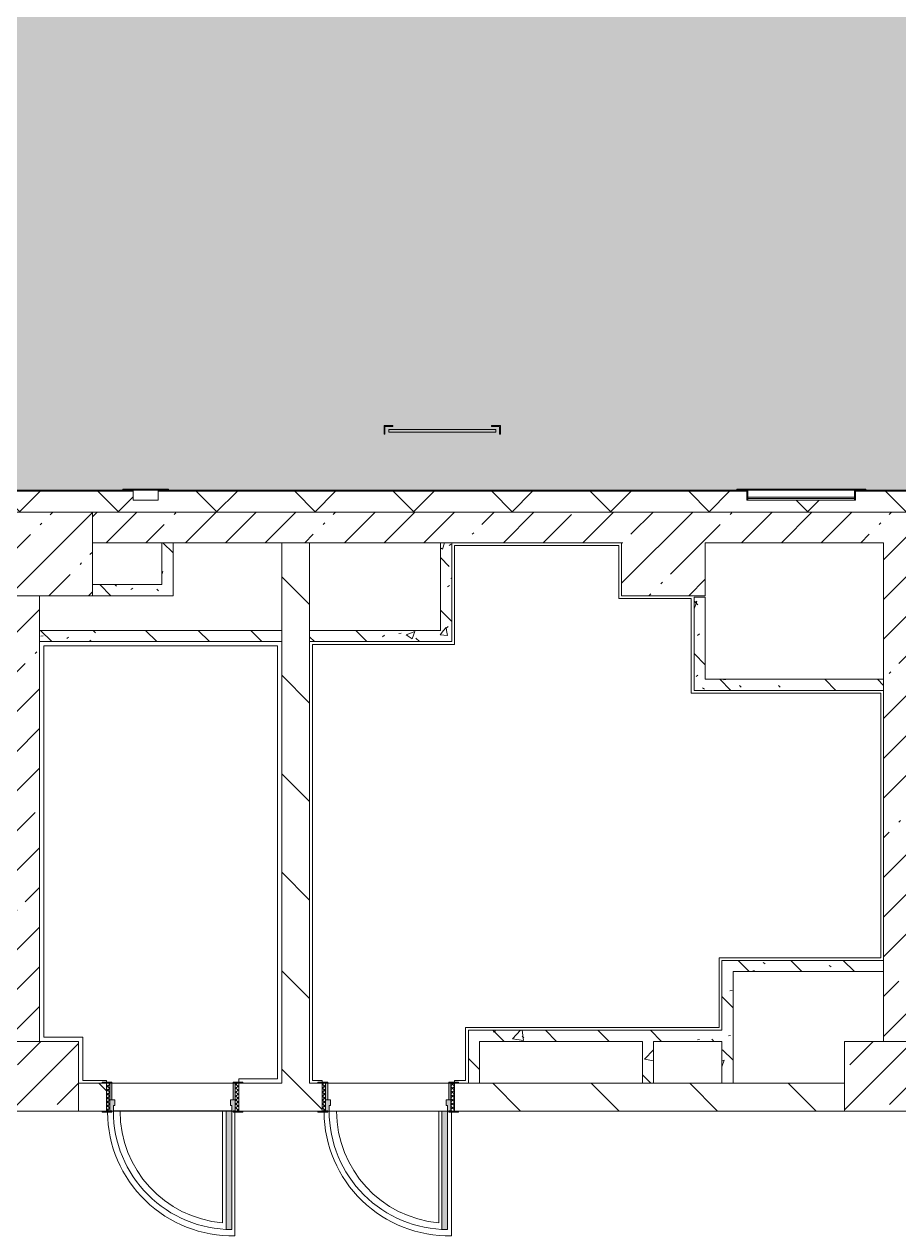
# Model space of a CAD drawing. Header units: millimetres. Extents: x 2623 to 210903, y -8553 to 29000.
# Drawn here: x 97714 to 103993, y 10005 to 18702 of the extents above; entities that cross this region are included whole.
import ezdxf

# ---------------------------------------------------------------- set-up
doc = ezdxf.new("R2010")
doc.units = ezdxf.units.MM
for name, color, linetype, lineweight in [('A-DETL-3', 7, 'Continuous', 5), ('A-GENM-2', 7, 'Continuous', 5), ('A-WALL', 7, 'Continuous', 9), ('A-WALL-4', 7, 'Continuous', 5), ('I-WALL-4', 7, 'Continuous', 5), ('S-COLS-1', 7, 'Continuous', 5)]:
    doc.layers.add(name, color=color, linetype=linetype, lineweight=lineweight)
doc.layers.add('A-DETL-GENF-6', color=7, linetype='Continuous', lineweight=9, true_color=0xc0c0c0, transparency=0.4)
for name, color, linetype, lineweight, true_color in [('A-DOOR-4', 7, 'Continuous', 5, 0xe2e2e2), ('A-DOOR-5', 7, 'Continuous', 5, 0xaaaaaa), ('A-DOOR-FRAM-3', 7, 'Continuous', 5, 0xe2e2e2), ('A-DOOR-FRAM-5', 7, 'Continuous', 5, 0xaaaaaa), ('A-FLOR-3', 7, 'Continuous', 5, 0xaaaaaa), ('A-GENM-3', 7, 'Continuous', 5, 0x737373), ('A-WALL-5', 7, 'Continuous', 5, 0x737373), ('I-WALL-6', 7, 'Continuous', 5, 0x787878)]:
    doc.layers.add(name, color=color, linetype=linetype, lineweight=lineweight, true_color=true_color)
pattern_1 = [(135, (83893.37, 0), (-353.553, -353.553), [])]
pattern_2 = [(135, (1826.41, 164.685), (-14.14214, -14.14214), []), (225, (1826.41, 164.685), (14.14214, -14.14214), [])]
pattern_3 = [(45, (-296.384, 164.685), (-14.1421, 14.1421), []), (135, (-296.384, 164.685), (-14.1421, -14.1421), [])]
pattern_4 = [(45, (83893.37, 0), (-285.123, 285.123), []), (45, (84178.5, 0), (-285.123, 285.123), [504.031, -100.806, 16.764, -84.042])]
pattern_5 = [(135, (83893.37, 0), (-377.171, -377.171), [533.4, -88.9, 17.78, -88.9]), (135, (83893.37, 376.94), (-377.171, -377.171), []), (50, (83893.37, 0), (637.645, -55.787), [66.675, -733.425]), (355, (83893.4, 0), (-123.35, 668.7), [53.34, -586.74]), (100.451, (83946.5, -4.65), (514.299, 612.908), [56.665, -623.315]), (46.184, (83893.4, 177.8), (948.776, -147.15), [100.012, -1100.137]), (96.636, (83972.4, 165.5), (830.91, 865.997), [84.998, -934.973]), (351.184, (83893.4, 177.8), (830.918, 865.99), [80.01, -880.11]), (21, (83982.27, 133.35), (530.651, -357.928), [66.675, -733.425]), (326, (83982.3, 133.35), (216.308, 644.658), [53.34, -586.74]), (71.451, (84026.5, 103.5), (746.96, 286.724), [56.665, -623.315]), (37.5, (83893.37, 0), (10.8105, 295.9426), [16.764, -562.864, 16.764, -578.866, -588.962]), (37.5, (83893.37, 0), (10.8105, 295.9426), [-1175.258, 16.764, -572.198]), (7.5, (83893.37, 0), (233.869, 350.6318), [16.764, -322.834, 16.764, -549.529, -224.472]), (7.5, (83893.37, 0), (233.869, 350.6318), [-905.891, 16.764, -207.708]), (327.5, (83695.13, 0), (474.5678, -20.0513), [16.764, -205.486, 16.764, -676.656, -920.115]), (327.5, (83695.13, 0), (474.5678, -20.0513), [-915.67, 16.764, -903.351]), (317.5, (83606.23, 0), (518.452, 88.9934), [16.764, -272.161, 16.764, -443.738, -653.415]), (317.5, (83606.23, 0), (518.452, 88.9934), [-749.427, 16.764, -636.651])]

# ---------------------------------------------------------------- blocks, each defined once
blk = doc.blocks.new('BSC_Колонна _Прямоугольная - 600х600-V56-3_1_3_птичка')
at = {"layer": 'S-COLS-1'}
h = blk.add_hatch(dxfattribs=at)
h.set_pattern_fill('FP_65', color=256, style=0, pattern_type=2)
h.set_pattern_definition([(45, (-14010, -14900), (-285.123, 285.123), []), (45, (-13724.88, -14900), (-285.123, 285.123), [504.031, -100.806, 16.764, -84.042])])
h.paths.add_polyline_path([(-22.5, -300), (300, -300), (300, 300), (-300, 300), (-300, -300)])
for p, q in [((300, 300), (-300, 300)), ((-300, 300), (-300, -300)), ((300, -300), (300, 300)), ((-300, -300), (300, -300))]:
    blk.add_line(p, q, dxfattribs=at)
blk = doc.blocks.new('110_Дверь_СКБ_1Ст_Внутренняя1 - Д-7_п__950x2100h_Туалет EW30-32897972-3_1_3_птичка')
at = {"layer": 'A-DOOR-4'}
h = blk.add_hatch(color=256, dxfattribs=at)
h.paths.add_polyline_path([(437.5, 100), (437.5, 60), (427.5, 60), (427.5, 20), (462.5, 20), (462.5, 100)])
h.paths.add_polyline_path([(-412.5, 100), (-437.5, 100), (-437.5, 20), (-402.5, 20), (-402.5, 60), (-412.5, 60)])
at = {"layer": 'A-DOOR-5'}
h = blk.add_hatch(dxfattribs=at)
h.set_pattern_fill('FP_9', color=256, style=0, pattern_type=2)
h.set_pattern_definition(pattern_2)
h.paths.add_polyline_path([(487.5, 100), (462.5, 100), (462.5, -100), (487.5, -100)])
at = {"layer": 'A-DOOR-FRAM-3'}
for points in [[(-412.5, 950), (-412.5, 100), (-372.5, 100), (-372.5, 950)], [(-492.5, 108), (-492.5, 100), (-422.5, 100), (-422.5, 108)], [(517.5, 108), (447.5, 108), (447.5, 100), (517.5, 100)], [(-422.5, 20), (-437.5, 20), (-437.5, -100), (-422.5, -100)], [(462.5, 20), (447.5, 20), (447.5, -100), (462.5, -100)], [(-492.5, -100), (-492.5, -108), (-422.5, -108), (-422.5, -100)], [(447.5, -100), (447.5, -108), (517.5, -108), (517.5, -100)]]:
    blk.add_hatch(color=256, dxfattribs=at).paths.add_polyline_path(points)
at = {"layer": 'A-DOOR-FRAM-5'}
h = blk.add_hatch(dxfattribs=at)
h.set_pattern_fill('FP_10', color=256, style=0, pattern_type=2)
h.set_pattern_definition(pattern_3)
h.paths.add_polyline_path([(-437.5, 100), (-462.5, 100), (-462.5, -100), (-437.5, -100)])
at = {"layer": 'A-DOOR-5'}
for p, q in [((-412.5, 950), (-412.5, 100)), ((-372.5, 950), (-412.5, 950)), ((-372.5, 100), (-372.5, 950)), ((-412.5, 100), (-372.5, 100))]:
    blk.add_line(p, q, dxfattribs=at)
blk.add_arc((-412.5, 100), 850, 360, 90, dxfattribs=at)
at = {"layer": 'A-DOOR-FRAM-5'}
for p, q in [((-422.5, 108), (-492.5, 108)), ((-492.5, 108), (-492.5, 100)), ((-492.5, 100), (-422.5, 100)), ((-437.5, 100), (-462.5, 100)), ((-462.5, 100), (-462.5, -100)), ((-412.5, 100), (-437.5, 100)), ((-437.5, 100), (-437.5, 20)), ((-437.5, -100), (-437.5, 100)), ((-422.5, 100), (-437.5, 100)), ((-437.5, 100), (-437.5, 99)), ((-437.5, 99), (-422.5, 99)), ((-422.5, 100), (-422.5, 108)), ((-422.5, 99), (-422.5, 100)), ((-412.5, 60), (-412.5, 100)), ((437.5, 100), (437.5, 60)), ((462.5, 100), (437.5, 100)), ((517.5, 108), (447.5, 108)), ((447.5, 108), (447.5, 100)), ((462.5, 100), (447.5, 100)), ((447.5, 100), (447.5, 99)), ((447.5, 100), (517.5, 100)), ((447.5, 99), (462.5, 99)), ((462.5, 20), (462.5, 100)), ((487.5, 100), (462.5, 100)), ((462.5, 100), (462.5, -100)), ((462.5, 99), (462.5, 100)), ((487.5, -100), (487.5, 100)), ((517.5, 100), (517.5, 108)), ((-437.5, 20), (-402.5, 20)), ((-422.5, 20), (-437.5, 20)), ((-437.5, 20), (-437.5, -100)), ((-422.5, -100), (-422.5, 20)), ((-402.5, 60), (-412.5, 60)), ((-402.5, 20), (-402.5, 60)), ((437.5, 60), (427.5, 60)), ((427.5, 60), (427.5, 20)), ((427.5, 20), (462.5, 20)), ((462.5, 20), (447.5, 20)), ((447.5, 20), (447.5, -100)), ((462.5, -100), (462.5, 20)), ((-422.5, -100), (-492.5, -100)), ((-492.5, -100), (-492.5, -108)), ((-492.5, -108), (-422.5, -108)), ((-462.5, -100), (-437.5, -100)), ((-437.5, -100), (-422.5, -100)), ((-422.5, -108), (-422.5, -100)), ((447.5, -100), (462.5, -100)), ((517.5, -100), (447.5, -100)), ((447.5, -100), (447.5, -108)), ((447.5, -108), (517.5, -108)), ((462.5, -100), (487.5, -100)), ((517.5, -108), (517.5, -100))]:
    blk.add_line(p, q, dxfattribs=at)
blk = doc.blocks.new('110_Дверь_СКБ_1Ст_Внутренняя1 - Д-7_п__950x2100h_Туалет-32491181-3_1_3_птичка')
at = {"layer": 'A-DOOR-4'}
h = blk.add_hatch(color=256, dxfattribs=at)
h.paths.add_polyline_path([(437.5, 100), (437.5, 60), (427.5, 60), (427.5, 20), (462.5, 20), (462.5, 100)])
h.paths.add_polyline_path([(-412.5, 100), (-437.5, 100), (-437.5, 20), (-402.5, 20), (-402.5, 60), (-412.5, 60)])
at = {"layer": 'A-DOOR-5'}
h = blk.add_hatch(dxfattribs=at)
h.set_pattern_fill('FP_9', color=256, style=0, pattern_type=2)
h.set_pattern_definition(pattern_2)
h.paths.add_polyline_path([(487.5, 100), (462.5, 100), (462.5, -100), (487.5, -100)])
at = {"layer": 'A-DOOR-FRAM-3'}
for points in [[(-412.5, 950), (-412.5, 100), (-372.5, 100), (-372.5, 950)], [(-492.5, 108), (-492.5, 100), (-422.5, 100), (-422.5, 108)], [(517.5, 108), (447.5, 108), (447.5, 100), (517.5, 100)], [(-422.5, 20), (-437.5, 20), (-437.5, -100), (-422.5, -100)], [(462.5, 20), (447.5, 20), (447.5, -100), (462.5, -100)], [(-492.5, -100), (-492.5, -108), (-422.5, -108), (-422.5, -100)], [(447.5, -100), (447.5, -108), (517.5, -108), (517.5, -100)]]:
    blk.add_hatch(color=256, dxfattribs=at).paths.add_polyline_path(points)
at = {"layer": 'A-DOOR-FRAM-5'}
h = blk.add_hatch(dxfattribs=at)
h.set_pattern_fill('FP_10', color=256, style=0, pattern_type=2)
h.set_pattern_definition(pattern_3)
h.paths.add_polyline_path([(-437.5, 100), (-462.5, 100), (-462.5, -100), (-437.5, -100)])
at = {"layer": 'A-DOOR-5'}
for p, q in [((-412.5, 950), (-412.5, 100)), ((-372.5, 950), (-412.5, 950)), ((-372.5, 100), (-372.5, 950)), ((-412.5, 100), (-372.5, 100))]:
    blk.add_line(p, q, dxfattribs=at)
blk.add_arc((-412.5, 100), 850, 360, 90, dxfattribs=at)
at = {"layer": 'A-DOOR-FRAM-5'}
for p, q in [((-422.5, 108), (-492.5, 108)), ((-492.5, 108), (-492.5, 100)), ((-492.5, 100), (-422.5, 100)), ((-437.5, 100), (-462.5, 100)), ((-462.5, 100), (-462.5, -100)), ((-412.5, 100), (-437.5, 100)), ((-437.5, 100), (-437.5, 20)), ((-437.5, -100), (-437.5, 100)), ((-422.5, 100), (-437.5, 100)), ((-437.5, 100), (-437.5, 99)), ((-437.5, 99), (-422.5, 99)), ((-422.5, 100), (-422.5, 108)), ((-422.5, 99), (-422.5, 100)), ((-412.5, 60), (-412.5, 100)), ((437.5, 100), (437.5, 60)), ((462.5, 100), (437.5, 100)), ((517.5, 108), (447.5, 108)), ((447.5, 108), (447.5, 100)), ((462.5, 100), (447.5, 100)), ((447.5, 100), (447.5, 99)), ((447.5, 100), (517.5, 100)), ((447.5, 99), (462.5, 99)), ((462.5, 20), (462.5, 100)), ((487.5, 100), (462.5, 100)), ((462.5, 100), (462.5, -100)), ((462.5, 99), (462.5, 100)), ((487.5, -100), (487.5, 100)), ((517.5, 100), (517.5, 108)), ((-437.5, 20), (-402.5, 20)), ((-422.5, 20), (-437.5, 20)), ((-437.5, 20), (-437.5, -100)), ((-422.5, -100), (-422.5, 20)), ((-402.5, 60), (-412.5, 60)), ((-402.5, 20), (-402.5, 60)), ((437.5, 60), (427.5, 60)), ((427.5, 60), (427.5, 20)), ((427.5, 20), (462.5, 20)), ((462.5, 20), (447.5, 20)), ((447.5, 20), (447.5, -100)), ((462.5, -100), (462.5, 20)), ((-422.5, -100), (-492.5, -100)), ((-492.5, -100), (-492.5, -108)), ((-492.5, -108), (-422.5, -108)), ((-462.5, -100), (-437.5, -100)), ((-437.5, -100), (-422.5, -100)), ((-422.5, -108), (-422.5, -100)), ((447.5, -100), (462.5, -100)), ((517.5, -100), (447.5, -100)), ((447.5, -100), (447.5, -108)), ((447.5, -108), (517.5, -108)), ((462.5, -100), (487.5, -100)), ((517.5, -108), (517.5, -100))]:
    blk.add_line(p, q, dxfattribs=at)
blk = doc.blocks.new('BSC_Колонна _Прямоугольная - 500х500-V92-3_1_3_птичка')
at = {"layer": 'S-COLS-1'}
h = blk.add_hatch(dxfattribs=at)
h.set_pattern_fill('FP_98', color=256, style=0, pattern_type=2)
h.set_pattern_definition([(45, (-19960, -11150), (-285.123, 285.123), []), (45, (-19674.88, -11150), (-285.123, 285.123), [504.031, -100.806, 16.764, -84.042])])
h.paths.add_polyline_path([(-250, -250), (250, -250), (250, 250), (-250, 250), (-250, 71)])
for p, q in [((250, 250), (-250, 250)), ((-250, 250), (-250, -250)), ((250, -250), (250, 250)), ((-250, -250), (250, -250))]:
    blk.add_line(p, q, dxfattribs=at)
blk = doc.blocks.new('BSC_Колонна _Прямоугольная - 500х500-V154-3_1_3_птичка')
at = {"layer": 'S-COLS-1'}
h = blk.add_hatch(dxfattribs=at)
h.set_pattern_fill('FP_117', color=256, style=0, pattern_type=2)
h.set_pattern_definition([(45, (-13960, -11150), (-285.123, 285.123), []), (45, (-13674.88, -11150), (-285.123, 285.123), [504.031, -100.806, 16.764, -84.042])])
h.paths.add_polyline_path([(-250, -250), (250, -250), (250, 250), (-250, 250), (-250, 71)])
for p, q in [((250, 250), (-250, 250)), ((-250, 250), (-250, -250)), ((250, -250), (250, 250)), ((-250, -250), (250, -250))]:
    blk.add_line(p, q, dxfattribs=at)
blk = doc.blocks.new('ОМ_Арматурный стержень_Форма 1 - ОМ_Арматурный стержень_Форма 1-22194821-3_1_3_птичка')
at = {"layer": 'A-GENM-3'}
for p, q in [((17206.2, 15793), (16438.2, 15793)), ((16438.2, 15784), (16438.2, 15793)), ((16438.2, 15775), (16438.2, 15784)), ((16438.2, 15775), (17206.2, 15775)), ((17206.2, 15793), (17206.2, 15784)), ((17206.2, 15784), (17206.2, 15775))]:
    blk.add_line(p, q, dxfattribs=at)
blk = doc.blocks.new('ОМ_Уголок_ГОСТ 8509-93 - ОМ_Уголок_ГОСТ 8509-93-22194824-3_1_3_птичка')
at = {"layer": 'A-GENM-3'}
for p, q in [((16404.4, 15821.5), (16404.4, 15758.5)), ((16467.4, 15821.5), (16404.4, 15821.5)), ((16404.4, 15758.5), (16410.4, 15758.5)), ((16410.4, 15758.5), (16410.4, 15815.5)), ((16410.4, 15815.5), (16467.4, 15815.5)), ((16467.4, 15815.5), (16467.4, 15821.5))]:
    blk.add_line(p, q, dxfattribs=at)
blk = doc.blocks.new('ОМ_Уголок_ГОСТ 8509-93 - ОМ_Уголок_ГОСТ 8509-93-V159-3_1_3_птичка')
at = {"layer": 'A-GENM-3'}
for p, q in [((17240, 15821.5), (17177, 15821.5)), ((17177, 15821.5), (17177, 15815.5)), ((17177, 15815.5), (17234, 15815.5)), ((17234, 15815.5), (17234, 15758.5)), ((17234, 15758.5), (17240, 15758.5)), ((17240, 15758.5), (17240, 15821.5))]:
    blk.add_line(p, q, dxfattribs=at)
blk = doc.blocks.new('Полоса с поворотом - Полоса с поворотом-23831104-3_1_3_птичка')
at = {"layer": 'A-GENM-2'}
for p, q in [((19783, 15306.4), (19017, 15306.4)), ((19017, 15297.9), (19783, 15297.9))]:
    blk.add_line(p, q, dxfattribs=at)
at = {"layer": 'A-GENM-3'}
blk.add_line((19017, 15363), (19783, 15363), dxfattribs=at)
blk = doc.blocks.new('Уголок вложенный - Уголок вложенный-23831105-3_1_3_птичка')
at = {"layer": 'A-GENM-2'}
for p, q in [((29237, 15288), (29237, 15349)), ((29244, 15358), (29244, 15285)), ((29244, 15285), (29240, 15285))]:
    blk.add_line(p, q, dxfattribs=at)
at = {"layer": 'A-GENM-2', "flags": 128}
for points in [[(29237, 15349), (29236.8, 15351), (29236.1, 15352.9), (29235, 15354.6), (29233.6, 15356), (29231.9, 15357.1), (29230, 15357.8), (29228, 15358)], [(29240, 15285), (29239.3, 15285.1), (29238.7, 15285.3), (29238.1, 15285.7), (29237.7, 15286.1), (29237.3, 15286.7), (29237.1, 15287.3), (29237, 15288)]]:
    blk.add_lwpolyline(points, dxfattribs=at)
at = {"layer": 'A-GENM-3'}
for p, q in [((29164, 15365), (29244, 15365)), ((29164, 15361), (29164, 15365)), ((29228, 15358), (29167, 15358)), ((29244, 15365), (29244, 15358))]:
    blk.add_line(p, q, dxfattribs=at)
at = {"layer": 'A-GENM-3', "flags": 128}
blk.add_lwpolyline([(29167, 15358), (29166.3, 15358.1), (29165.7, 15358.3), (29165.1, 15358.7), (29164.7, 15359.1), (29164.3, 15359.7), (29164.1, 15360.3), (29164, 15361)], dxfattribs=at)
blk = doc.blocks.new('Уголок вложенный - Уголок вложенный-V170-3_1_3_птичка')
at = {"layer": 'A-GENM-2'}
for p, q in [((30010, 15285), (30010, 15358)), ((30017, 15349), (30017, 15288)), ((30014, 15285), (30010, 15285))]:
    blk.add_line(p, q, dxfattribs=at)
at = {"layer": 'A-GENM-2', "flags": 128}
for points in [[(30026, 15358), (30024, 15357.8), (30022.1, 15357.1), (30020.4, 15356), (30019, 15354.6), (30017.9, 15352.9), (30017.2, 15351), (30017, 15349)], [(30017, 15288), (30016.9, 15287.3), (30016.7, 15286.7), (30016.3, 15286.1), (30015.9, 15285.7), (30015.3, 15285.3), (30014.7, 15285.1), (30014, 15285)]]:
    blk.add_lwpolyline(points, dxfattribs=at)
at = {"layer": 'A-GENM-3'}
for p, q in [((30010, 15365), (30090, 15365)), ((30010, 15358), (30010, 15365)), ((30087, 15358), (30026, 15358)), ((30090, 15365), (30090, 15361))]:
    blk.add_line(p, q, dxfattribs=at)
at = {"layer": 'A-GENM-3', "flags": 128}
blk.add_lwpolyline([(30090, 15361), (30089.9, 15360.3), (30089.7, 15359.7), (30089.3, 15359.1), (30088.9, 15358.7), (30088.3, 15358.3), (30087.7, 15358.1), (30087, 15358)], dxfattribs=at)
blk = doc.blocks.new('Уголок вложенный - Уголок вложенный-V171-3_1_3_птичка')
at = {"layer": 'A-GENM-2'}
blk.add_line((30010, 15285), (29244, 15285), dxfattribs=at)
at = {"layer": 'A-GENM-2', "flags": 128}
for points in [[(29237, 15349), (29236.8, 15351), (29236.1, 15352.9), (29235, 15354.6), (29233.6, 15356), (29231.9, 15357.1), (29230, 15357.8), (29228, 15358)], [(30026, 15358), (30024, 15357.8), (30022.1, 15357.1), (30020.4, 15356), (30019, 15354.6), (30017.9, 15352.9), (30017.2, 15351), (30017, 15349)]]:
    blk.add_lwpolyline(points, dxfattribs=at)
at = {"layer": 'A-GENM-3'}
blk.add_line((29244, 15365), (30010, 15365), dxfattribs=at)
blk = doc.blocks.new('Уголок вложенный - Уголок вложенный-23964580-3_1_3_птичка')
at = {"layer": 'A-GENM-2'}
for p, q in [((14603, 15288), (14603, 15349)), ((14610, 15285), (14606, 15285))]:
    blk.add_line(p, q, dxfattribs=at)
at = {"layer": 'A-GENM-2', "flags": 128}
for points in [[(14603, 15349), (14602.8, 15351), (14602.1, 15352.9), (14601, 15354.6), (14599.6, 15356), (14597.9, 15357.1), (14596, 15357.8), (14594, 15358)], [(14606, 15285), (14605.3, 15285.1), (14604.7, 15285.3), (14604.1, 15285.7), (14603.7, 15286.1), (14603.3, 15286.7), (14603.1, 15287.3), (14603, 15288)]]:
    blk.add_lwpolyline(points, dxfattribs=at)
at = {"layer": 'A-GENM-3'}
for p, q in [((14530, 15361), (14530, 15365)), ((14594, 15358), (14533, 15358))]:
    blk.add_line(p, q, dxfattribs=at)
at = {"layer": 'A-GENM-3', "flags": 128}
blk.add_lwpolyline([(14533, 15358), (14532.3, 15358.1), (14531.7, 15358.3), (14531.1, 15358.7), (14530.7, 15359.1), (14530.3, 15359.7), (14530.1, 15360.3), (14530, 15361)], dxfattribs=at)
blk = doc.blocks.new('Уголок вложенный - Уголок вложенный-V180-3_1_3_птичка')
at = {"layer": 'A-GENM-2'}
for p, q in [((14783, 15349), (14783, 15288)), ((14780, 15285), (14776, 15285))]:
    blk.add_line(p, q, dxfattribs=at)
at = {"layer": 'A-GENM-2', "flags": 128}
for points in [[(14792, 15358), (14790, 15357.8), (14788.1, 15357.1), (14786.4, 15356), (14785, 15354.6), (14783.9, 15352.9), (14783.2, 15351), (14783, 15349)], [(14783, 15288), (14782.9, 15287.3), (14782.7, 15286.7), (14782.3, 15286.1), (14781.9, 15285.7), (14781.3, 15285.3), (14780.7, 15285.1), (14780, 15285)]]:
    blk.add_lwpolyline(points, dxfattribs=at)
at = {"layer": 'A-GENM-3'}
for p, q in [((14853, 15358), (14792, 15358)), ((14856, 15365), (14856, 15361))]:
    blk.add_line(p, q, dxfattribs=at)
at = {"layer": 'A-GENM-3', "flags": 128}
blk.add_lwpolyline([(14856, 15361), (14855.9, 15360.3), (14855.7, 15359.7), (14855.3, 15359.1), (14854.9, 15358.7), (14854.3, 15358.3), (14853.7, 15358.1), (14853, 15358)], dxfattribs=at)
blk = doc.blocks.new('Уголок вложенный - Уголок вложенный-V181-3_1_3_птичка')
at = {"layer": 'A-GENM-2'}
blk.add_line((14776, 15285), (14610, 15285), dxfattribs=at)
at = {"layer": 'A-GENM-2', "flags": 128}
for points in [[(14597.9, 15357.1), (14596, 15357.8), (14594, 15358)], [(14792, 15358), (14790, 15357.8), (14788.1, 15357.1)]]:
    blk.add_lwpolyline(points, dxfattribs=at)
blk = doc.blocks.new('Уголок вложенный - Уголок вложенный-V182-3_1_3_птичка')
at = {"layer": 'A-GENM-2'}
for p, q in [((14603, 15349), (14603, 15288)), ((14783, 15288), (14783, 15349)), ((14606, 15285), (14780, 15285))]:
    blk.add_line(p, q, dxfattribs=at)
at = {"layer": 'A-GENM-2', "flags": 128}
for points in [[(14594, 15358), (14596, 15357.8), (14597.9, 15357.1), (14599.6, 15356), (14601, 15354.6), (14602.1, 15352.9), (14602.8, 15351), (14603, 15349)], [(14783, 15349), (14783.2, 15351), (14783.9, 15352.9), (14785, 15354.6), (14786.4, 15356), (14788.1, 15357.1), (14790, 15357.8), (14792, 15358)], [(14603, 15288), (14603.1, 15287.3), (14603.3, 15286.7), (14603.7, 15286.1), (14604.1, 15285.7), (14604.7, 15285.3), (14605.3, 15285.1), (14606, 15285)], [(14780, 15285), (14780.7, 15285.1), (14781.3, 15285.3), (14781.9, 15285.7), (14782.3, 15286.1), (14782.7, 15286.7), (14782.9, 15287.3), (14783, 15288)]]:
    blk.add_lwpolyline(points, dxfattribs=at)
at = {"layer": 'A-GENM-3'}
for p, q in [((14530, 15365), (14856, 15365)), ((14530, 15365), (14530, 15361)), ((14533, 15358), (14853, 15358)), ((14856, 15361), (14856, 15365))]:
    blk.add_line(p, q, dxfattribs=at)
at = {"layer": 'A-GENM-3', "flags": 128}
for points in [[(14530, 15361), (14530.1, 15360.3), (14530.3, 15359.7), (14530.7, 15359.1), (14531.1, 15358.7), (14531.7, 15358.3), (14532.3, 15358.1), (14533, 15358)], [(14853, 15358), (14853.7, 15358.1), (14854.3, 15358.3), (14854.9, 15358.7), (14855.3, 15359.1), (14855.7, 15359.7), (14855.9, 15360.3), (14856, 15361)]]:
    blk.add_lwpolyline(points, dxfattribs=at)

msp = doc.modelspace()

# ---------------------------------------------------------------- hatches: boundary and pattern name
at = {"layer": 'A-DETL-GENF-6'}
msp.add_hatch(color=256, dxfattribs=at).paths.add_polyline_path([(82965.6, 14774.9), (83625.4, 14774.9), (83625.4, 15358), (122653.4, 15358), (122653.4, 23888.3), (117821.4, 23888.3), (117821.4, 27398.1), (81484.3, 27398.1), (81484.3, 14774.9), (82499.5, 14774.9)])
at = {"layer": 'A-WALL-4'}
h = msp.add_hatch(dxfattribs=at)
h.set_pattern_fill('FP_73', color=256, style=0, pattern_type=2)
h.set_pattern_definition([(45, (83893.37, 0), (-353.5534, 353.5534), []), (135, (83893.37, 0), (-353.5534, -353.5534), [])])
h.paths.add_polyline_path([(125847, 15200), (126053.4, 15200), (126053.4, 15350), (121703.4, 15350), (121703.4, 15200), (123982.6, 15200)])
h.paths.add_polyline_path([(113903.4, 15200), (116003.4, 15200), (116003.4, 15350), (113910.4, 15349), (113910.4, 15288), (113903.4, 15285), (113130.4, 15288), (113130.4, 15350), (109503.6, 15349), (109503.6, 15288), (109496.6, 15285), (108323.6, 15288), (108323.6, 15350), (103683.4, 15349), (103683.4, 15288), (103676.4, 15285), (102903.4, 15288), (102903.4, 15350), (98676.4, 15349), (98676.4, 15288), (98669.4, 15285), (98496.4, 15288), (98496.1, 15350), (96753.4, 15350), (96753.4, 15200), (113894.1, 15200)])
h.paths.add_polyline_path([(118553.4, 15200), (119303.4, 15200), (119303.4, 15350), (118553.4, 15350)])
h.paths.add_polyline_path([(117503.4, 15200), (117653.4, 15200), (117653.4, 15350), (117503.4, 15350), (117503.4, 15270.2)])
h.paths.add_polyline_path([(92153.4, 15200), (92153.4, 15350), (91553.4, 15350), (91553.4, 15200)])
h.paths.add_polyline_path([(93653.4, 15200), (93653.4, 15350), (93053.4, 15350), (93053.4, 15200), (93219.9, 15200)])
h.paths.add_polyline_path([(88558.8, 15200), (90653.4, 15200), (90653.4, 15350), (83933.4, 15350), (83933.4, 15293), (83783.4, 15293), (83783.4, 15200), (88553.4, 15200)])
h.paths.add_polyline_path([(117133.4, 15200), (117128.4, 15350), (116903.4, 15350), (116903.4, 15200)])
at = {"layer": 'I-WALL-4'}
h = msp.add_hatch(dxfattribs=at)
h.set_pattern_fill('FP_69', color=256, style=0, pattern_type=2)
h.set_pattern_definition(pattern_4)
h.paths.add_polyline_path([(116003.4, 14980), (116003.4, 15200), (114503.4, 15200), (114503.4, 14980), (115654.6, 14980)])
h.paths.add_polyline_path([(98703.4, 14980), (102003.6, 14980), (102003.6, 15200), (98203.4, 15200), (98203.4, 14980)])
h.paths.add_polyline_path([(113903.4, 14980), (113903.4, 15200), (110303.4, 15200), (110303.4, 14980), (113728.4, 14980)])
h.paths.add_polyline_path([(109703.4, 14980), (109703.4, 15200), (106403.4, 15200), (106403.4, 14980), (109067.3, 14980)])
h.paths.add_polyline_path([(102603.6, 14980), (105803.4, 14980), (105803.4, 15200), (102603.6, 15200)])
h = msp.add_hatch(dxfattribs=at)
h.set_pattern_fill('FP_72', color=256, style=0, pattern_type=2)
h.set_pattern_definition(pattern_1)
h.paths.add_polyline_path([(99745.3, 11100), (99763.4, 11100), (99763.4, 14980), (99563.4, 14980), (99563.4, 11100)])
h = msp.add_hatch(dxfattribs=at)
h.set_pattern_fill('FP_69', color=256, style=0, pattern_type=2)
h.set_pattern_definition(pattern_4)
h.paths.add_polyline_path([(104103.4, 11400), (104103.4, 14980), (103883.4, 14980), (103883.4, 11400)])
h = msp.add_hatch(dxfattribs=at)
h.set_pattern_fill('FP_69', color=256, style=0, pattern_type=2)
h.set_pattern_definition(pattern_4)
h.paths.add_polyline_path([(97604.3, 11400), (97824.3, 11400), (97824.3, 14600), (97604.3, 14600), (97604.3, 11900)])
h = msp.add_hatch(dxfattribs=at)
h.set_pattern_fill('FP_72', color=256, style=0, pattern_type=2)
h.set_pattern_definition(pattern_1)
h.paths.add_polyline_path([(103603.4, 10900), (103603.4, 11100), (100803.4, 11100), (100803.4, 10900), (103474.1, 10900)])
h.paths.add_polyline_path([(99853.4, 10900), (99853.4, 11100), (99254.3, 11100), (99254.3, 10900), (99823.4, 10900)])
h.paths.add_polyline_path([(98274.3, 10900), (98304.3, 10900), (98304.3, 11100), (98103.4, 11100), (98103.4, 10900)])
at = {"layer": 'I-WALL-6'}
h = msp.add_hatch(dxfattribs=at)
h.set_pattern_fill('FP_77', color=256, style=0, pattern_type=2)
h.set_pattern_definition(pattern_5)
h.paths.add_polyline_path([(98783.4, 14680), (98783.4, 14980), (98703.4, 14980), (98703.4, 14680)])
h = msp.add_hatch(dxfattribs=at)
h.set_pattern_fill('FP_77', color=256, style=0, pattern_type=2)
h.set_pattern_definition(pattern_5)
h.paths.add_polyline_path([(100783.4, 14350), (100783.4, 14980), (100703.4, 14980), (100703.4, 14350)])
h = msp.add_hatch(dxfattribs=at)
h.set_pattern_fill('FP_77', color=256, style=0, pattern_type=2)
h.set_pattern_definition(pattern_5)
h.paths.add_polyline_path([(98203.4, 14600), (98783.4, 14600), (98783.4, 14680), (98203.4, 14680)])
h = msp.add_hatch(dxfattribs=at)
h.set_pattern_fill('FP_77', color=256, style=0, pattern_type=2)
h.set_pattern_definition(pattern_5)
h.paths.add_polyline_path([(102603.6, 13920), (102603.6, 14590), (102523.6, 14590), (102523.6, 13920)])
h = msp.add_hatch(dxfattribs=at)
h.set_pattern_fill('FP_77', color=256, style=0, pattern_type=2)
h.set_pattern_definition(pattern_5)
h.paths.add_polyline_path([(99563.4, 14270), (99563.4, 14350), (97824.3, 14350), (97824.3, 14270), (97880.9, 14270)])
h = msp.add_hatch(dxfattribs=at)
h.set_pattern_fill('FP_77', color=256, style=0, pattern_type=2)
h.set_pattern_definition(pattern_5)
h.paths.add_polyline_path([(99763.4, 14270), (100783.4, 14270), (100783.4, 14350), (99763.4, 14350)])
h = msp.add_hatch(dxfattribs=at)
h.set_pattern_fill('FP_77', color=256, style=0, pattern_type=2)
h.set_pattern_definition(pattern_5)
h.paths.add_polyline_path([(103883.4, 13920), (103883.4, 14000), (102603.6, 14000), (102603.6, 13920), (103474.1, 13920)])
h = msp.add_hatch(dxfattribs=at)
h.set_pattern_fill('FP_77', color=256, style=0, pattern_type=2)
h.set_pattern_definition(pattern_5)
h.paths.add_polyline_path([(102803.4, 11100), (102803.4, 11981.9), (102723.4, 11981.9), (102723.4, 11100)])
h = msp.add_hatch(dxfattribs=at)
h.set_pattern_fill('FP_77', color=256, style=0, pattern_type=2)
h.set_pattern_definition(pattern_5)
h.paths.add_polyline_path([(103883.4, 11901.9), (103883.4, 11981.9), (102803.4, 11981.9), (102803.4, 11901.9), (103474.1, 11901.9)])
h = msp.add_hatch(dxfattribs=at)
h.set_pattern_fill('FP_77', color=256, style=0, pattern_type=2)
h.set_pattern_definition(pattern_5)
h.paths.add_polyline_path([(100903.4, 11100), (100983.4, 11100), (100983.4, 11480), (100903.4, 11480), (100903.4, 11221)])
h = msp.add_hatch(dxfattribs=at)
h.set_pattern_fill('FP_77', color=256, style=0, pattern_type=2)
h.set_pattern_definition(pattern_5)
h.paths.add_polyline_path([(102233.4, 11400), (102723.4, 11400), (102723.4, 11480), (100983.4, 11480), (100983.4, 11400), (102153.4, 11400)])
h = msp.add_hatch(dxfattribs=at)
h.set_pattern_fill('FP_77', color=256, style=0, pattern_type=2)
h.set_pattern_definition(pattern_5)
h.paths.add_polyline_path([(102233.4, 11100), (102233.4, 11400), (102153.4, 11400), (102153.4, 11100)])
at = {"layer": 'S-COLS-1'}
h = msp.add_hatch(dxfattribs=at)
h.set_pattern_fill('FP_69', color=256, style=0, pattern_type=2)
h.set_pattern_definition(pattern_4)
h.paths.add_polyline_path([(102603.6, 14600), (102603.6, 15200), (102003.6, 15200), (102003.6, 14600)])

# ---------------------------------------------------------------- linework, layer by layer
at = {"layer": 'A-DETL-3'}
msp.add_line((83625.4, 15358), (122653.4, 15358), dxfattribs=at)
at = {"layer": 'A-FLOR-3'}
for p, q in [((101983.6, 14960), (100803.4, 14960)), ((100803.4, 14960), (100803.4, 14250)), ((101983.6, 14580), (101983.6, 14960)), ((102503.6, 14580), (101983.6, 14580)), ((102503.6, 13900), (102503.6, 14580)), ((99532.4, 14239), (97855.3, 14239)), ((97855.3, 14239), (97855.3, 11431)), ((99532.4, 11131), (99532.4, 14239)), ((100803.4, 14250), (99783.4, 14250)), ((99783.4, 14250), (99783.4, 11120)), ((103863.4, 13900), (102503.6, 13900)), ((103863.4, 12000), (103863.4, 13900)), ((102703.4, 11500), (102703.4, 12000)), ((102703.4, 12000), (103863.4, 12000)), ((100883.4, 11120), (100883.4, 11500)), ((100883.4, 11500), (102703.4, 11500)), ((97855.3, 11431), (98134.4, 11431)), ((98134.4, 11431), (98134.4, 11120)), ((98134.4, 11120), (98304.3, 11120)), ((98304.3, 11120), (98304.3, 11108)), ((99254.3, 11108), (99254.3, 11131)), ((99254.3, 11131), (99532.4, 11131)), ((99783.4, 11120), (99853.4, 11120)), ((99853.4, 11120), (99853.4, 11108)), ((100803.4, 11108), (100803.4, 11120)), ((100803.4, 11120), (100883.4, 11120)), ((98402.3, 10899.9), (98344.3, 10899.9)), ((98354.3, 10901.4), (99204.3, 10901.4)), ((99164.3, 10899.9), (99137.3, 10899.9)), ((99137.3, 10899.9), (99137.3, 10097.9)), ((99214.3, 10899.9), (99204.3, 10899.9)), ((99227.3, 10005.1), (99227.3, 10892)), ((99957.3, 10899.9), (99893.4, 10899.9)), ((99903.4, 10900), (100713.4, 10900)), ((100713.4, 10899.9), (100692.3, 10899.9)), ((100692.3, 10899.9), (100692.3, 10097.9)), ((100763.4, 10899.9), (100753.4, 10899.9)), ((100782.3, 10005.1), (100782.3, 10892))]:
    msp.add_line(p, q, dxfattribs=at)
for centre, radius, start, end in [((99207.3, 10899.9), 895, 180.50534, 271.28046), ((99207.3, 10899.9), 805, 180, 265.01146), ((100762.3, 10899.9), 895, 180.50534, 271.28046), ((100762.3, 10899.9), 805, 180, 265.01146)]:
    msp.add_arc(centre, radius, start, end, dxfattribs=at)
at = {"layer": 'A-WALL'}
for p, q in [((98495.4, 15353), (96753.4, 15353)), ((98496.3, 15350), (96753.4, 15350)), ((102903.8, 15350), (98676.5, 15350)), ((102905.1, 15353), (98677.3, 15353)), ((108325.4, 15353), (103681.6, 15353)), ((108324.1, 15350), (103682.9, 15350)), ((102003.6, 15200), (98203.4, 15200)), ((105803.4, 15200), (102603.6, 15200)), ((98783.4, 14980), (98703.4, 14980)), ((99763.4, 14980), (99563.4, 14980)), ((100783.4, 14980), (100703.4, 14980)), ((97824.3, 14350), (97824.3, 14270)), ((99563.4, 14270), (99563.4, 14350)), ((99763.4, 14350), (99763.4, 14270)), ((103883.4, 13920), (103883.4, 14000)), ((103883.4, 11901.9), (103883.4, 11981.9)), ((100903.4, 11100), (100983.4, 11100)), ((102153.4, 11100), (102233.4, 11100)), ((102723.4, 11100), (102803.4, 11100))]:
    msp.add_line(p, q, dxfattribs=at)
at = {"layer": 'A-WALL-4'}
msp.add_line((98203.4, 15200), (105803.4, 15200), dxfattribs=at)
at = {"layer": 'A-WALL-5'}
for p, q in [((98426.4, 15358), (83933.4, 15358)), ((98500.3, 15358), (98487.4, 15358)), ((98685.4, 15358), (98672.4, 15358)), ((102833.4, 15358), (98746.4, 15358)), ((102907.3, 15358), (102894.4, 15358)), ((103692.4, 15358), (103679.4, 15358)), ((108253.6, 15358), (103753.4, 15358))]:
    msp.add_line(p, q, dxfattribs=at)
at = {"layer": 'I-WALL-4'}
for p, q in [((98203.4, 14980), (98703.4, 14980)), ((98703.4, 14980), (98703.4, 14680)), ((98783.4, 14980), (99563.4, 14980)), ((98783.4, 14600), (98783.4, 14980)), ((99563.4, 14980), (99563.4, 14350)), ((99763.4, 14350), (99763.4, 14980)), ((99763.4, 14980), (100703.4, 14980)), ((100703.4, 14980), (100703.4, 14350)), ((100783.4, 14270), (100783.4, 14980)), ((100783.4, 14980), (102003.6, 14980)), ((102603.6, 14980), (103883.4, 14980)), ((103883.4, 14980), (103883.4, 14000)), ((98703.4, 14680), (98203.4, 14680)), ((97824.3, 14350), (97824.3, 14600)), ((98203.4, 14600), (98783.4, 14600)), ((102523.6, 14590), (102523.6, 13920)), ((102603.6, 14590), (102523.6, 14590)), ((102603.6, 14000), (102603.6, 14590)), ((99563.4, 14350), (97824.3, 14350)), ((97824.3, 14270), (99563.4, 14270)), ((97824.3, 11400), (97824.3, 14270)), ((99563.4, 14270), (99563.4, 11100)), ((100703.4, 14350), (99763.4, 14350)), ((99763.4, 11100), (99763.4, 14270)), ((99763.4, 14270), (100783.4, 14270)), ((102523.6, 13920), (103883.4, 13920)), ((103883.4, 14000), (102603.6, 14000)), ((103883.4, 13920), (103883.4, 11981.9)), ((102723.4, 11981.9), (102723.4, 11480)), ((103883.4, 11981.9), (102723.4, 11981.9)), ((102803.4, 11100), (102803.4, 11901.9)), ((102803.4, 11901.9), (103883.4, 11901.9)), ((103883.4, 11901.9), (103883.4, 11400)), ((100903.4, 11480), (100903.4, 11100)), ((102723.4, 11480), (100903.4, 11480)), ((100983.4, 11100), (100983.4, 11400)), ((100983.4, 11400), (102153.4, 11400)), ((102153.4, 11400), (102153.4, 11100)), ((102233.4, 11400), (102723.4, 11400)), ((102233.4, 11100), (102233.4, 11400)), ((102723.4, 11400), (102723.4, 11100)), ((98274.3, 11100), (98103.4, 11100)), ((98344.3, 11100), (99214.3, 11100)), ((99563.4, 11100), (99284.3, 11100)), ((99823.4, 11100), (99763.4, 11100)), ((99893.4, 11100), (100763.4, 11100)), ((100903.4, 11100), (100833.4, 11100)), ((102153.4, 11100), (100983.4, 11100)), ((102723.4, 11100), (102233.4, 11100)), ((103603.4, 11100), (102803.4, 11100)), ((98103.4, 10900), (98274.3, 10900)), ((99164.3, 10900), (98354.3, 10900)), ((99284.3, 10900), (99823.4, 10900)), ((100713.4, 10900), (99903.4, 10900)), ((100833.4, 10900), (103603.4, 10900))]:
    msp.add_line(p, q, dxfattribs=at)
at = {"layer": 'S-COLS-1'}
for p, q in [((102603.6, 15200), (102003.6, 15200)), ((102003.6, 14980), (102003.6, 14600)), ((102603.6, 14600), (102603.6, 14980)), ((102003.6, 14600), (102603.6, 14600))]:
    msp.add_line(p, q, dxfattribs=at)

# ---------------------------------------------------------------- block references
at = {"layer": 'A-DOOR-5', "rotation": 180}
for name, p in [('110_Дверь_СКБ_1Ст_Внутренняя1 - Д-7_п__950x2100h_Туалет-32491181-3_1_3_птичка', (98791.8, 11000)), ('110_Дверь_СКБ_1Ст_Внутренняя1 - Д-7_п__950x2100h_Туалет EW30-32897972-3_1_3_птичка', (100340.9, 11000))]:
    msp.add_blockref(name, p, dxfattribs=at)
at = {"layer": 'A-GENM-2'}
for name, p in [('Уголок вложенный - Уголок вложенный-23964580-3_1_3_птичка', (83893.4, 0)), ('Уголок вложенный - Уголок вложенный-V182-3_1_3_птичка', (83893.4, 0)), ('Уголок вложенный - Уголок вложенный-V181-3_1_3_птичка', (83893.4, 0)), ('Уголок вложенный - Уголок вложенный-V180-3_1_3_птичка', (83893.4, 0)), ('Уголок вложенный - Уголок вложенный-23831105-3_1_3_птичка', (73666.4, 0)), ('Уголок вложенный - Уголок вложенный-V171-3_1_3_птичка', (73666.4, 0)), ('Уголок вложенный - Уголок вложенный-V170-3_1_3_птичка', (73666.4, 0))]:
    msp.add_blockref(name, p, dxfattribs=at)
at = {"layer": 'A-GENM-3'}
for name in ['ОМ_Уголок_ГОСТ 8509-93 - ОМ_Уголок_ГОСТ 8509-93-22194824-3_1_3_птичка', 'ОМ_Арматурный стержень_Форма 1 - ОМ_Арматурный стержень_Форма 1-22194821-3_1_3_птичка', 'ОМ_Уголок_ГОСТ 8509-93 - ОМ_Уголок_ГОСТ 8509-93-V159-3_1_3_птичка', 'Полоса с поворотом - Полоса с поворотом-23831104-3_1_3_птичка']:
    msp.add_blockref(name, (83893.4, 0), dxfattribs=at)
at = {"layer": 'S-COLS-1'}
for name, p in [('BSC_Колонна _Прямоугольная - 600х600-V56-3_1_3_птичка', (97903.4, 14900)), ('BSC_Колонна _Прямоугольная - 500х500-V154-3_1_3_птичка', (97853.4, 11150)), ('BSC_Колонна _Прямоугольная - 500х500-V92-3_1_3_птичка', (103853.4, 11150))]:
    msp.add_blockref(name, p, dxfattribs=at)

doc.saveas('drawing.dxf')
